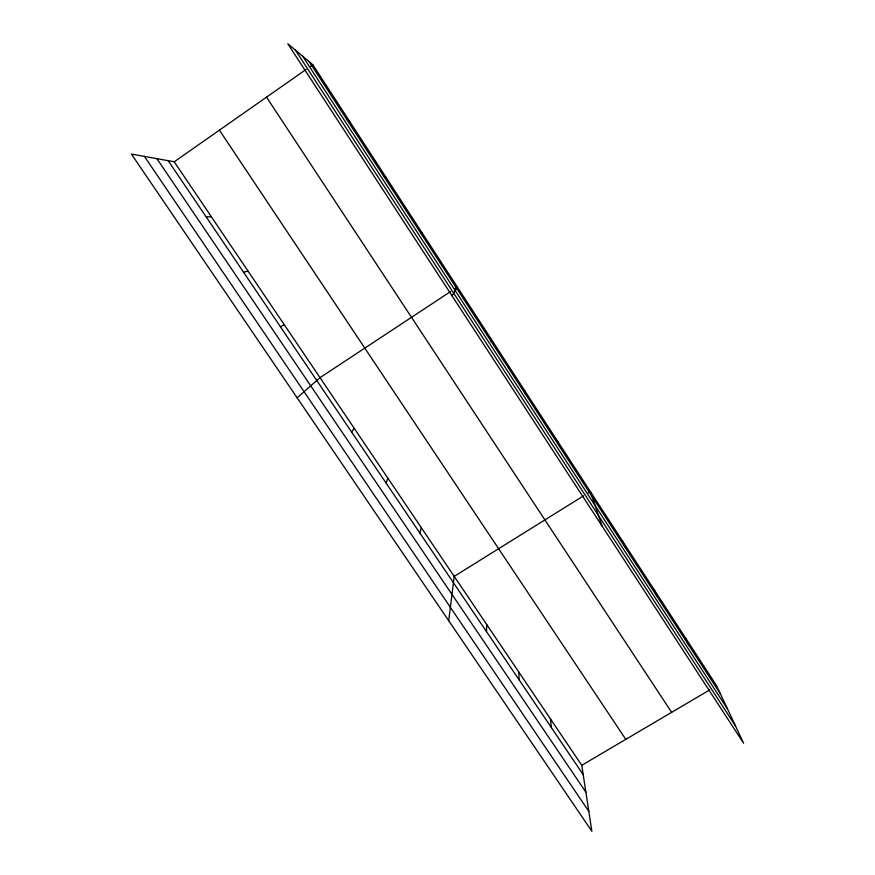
<?xml version="1.0" encoding="UTF-8"?>
<svg xmlns="http://www.w3.org/2000/svg" width="875" height="875" viewBox="0 0 875 875"><rect width="100%" height="100%" fill="white"/><g stroke="black" fill="none" stroke-linecap="round" stroke-linejoin="round"><path stroke-width="1.31" d="M486.489 631.597L486.697 624.498M491.159 341.403L491.291 339.227M448.711 620.714L454.202 576.384L583.548 495.841M419.923 533.116L421.291 527.658M385.984 482.912L387.964 478.297M452.036 295.816L457.384 287.088L455.153 288.564M351.608 432.053L354.2 428.302M297.15 397.808L319.998 377.65L450.68 291.517M174.234 161.787L581.766 765.286L591.861 831.25L131.403 154.055L174.234 161.787L306.195 69.377M310.603 66.281L312.812 64.739L716.658 685.825L743.597 743.236L287.788 43.75L312.812 64.739M588.098 493.008L590.362 491.597L602.055 526.028M581.766 765.286L709.734 689.905M280.383 326.692L284.298 324.778M243.502 272.125L248.106 271.184M420.569 232.881L421.991 232.652M206.106 216.803L211.422 216.869M383.994 176.652L386.094 177.45M346.905 119.623L349.705 121.494M156.887 158.659L585.878 792.148M144.419 156.406L588.82 811.344M168.186 160.694L583.198 774.681M219.406 130.156L625.778 739.353M266.525 97.158L671.639 712.337M302.695 56.252L727.617 709.177M295.4 50.138L735.448 725.889M309.28 61.786L720.486 693.984M685.683 638.192L688.986 645.553M654.314 589.947L657.081 596.509M622.552 541.089L624.772 546.82M557.769 441.47L558.852 445.473M524.748 390.677L525.23 393.783M550.462 718.944L551.37 727.584M518.777 672.022L519.137 679.897"/></g></svg>
